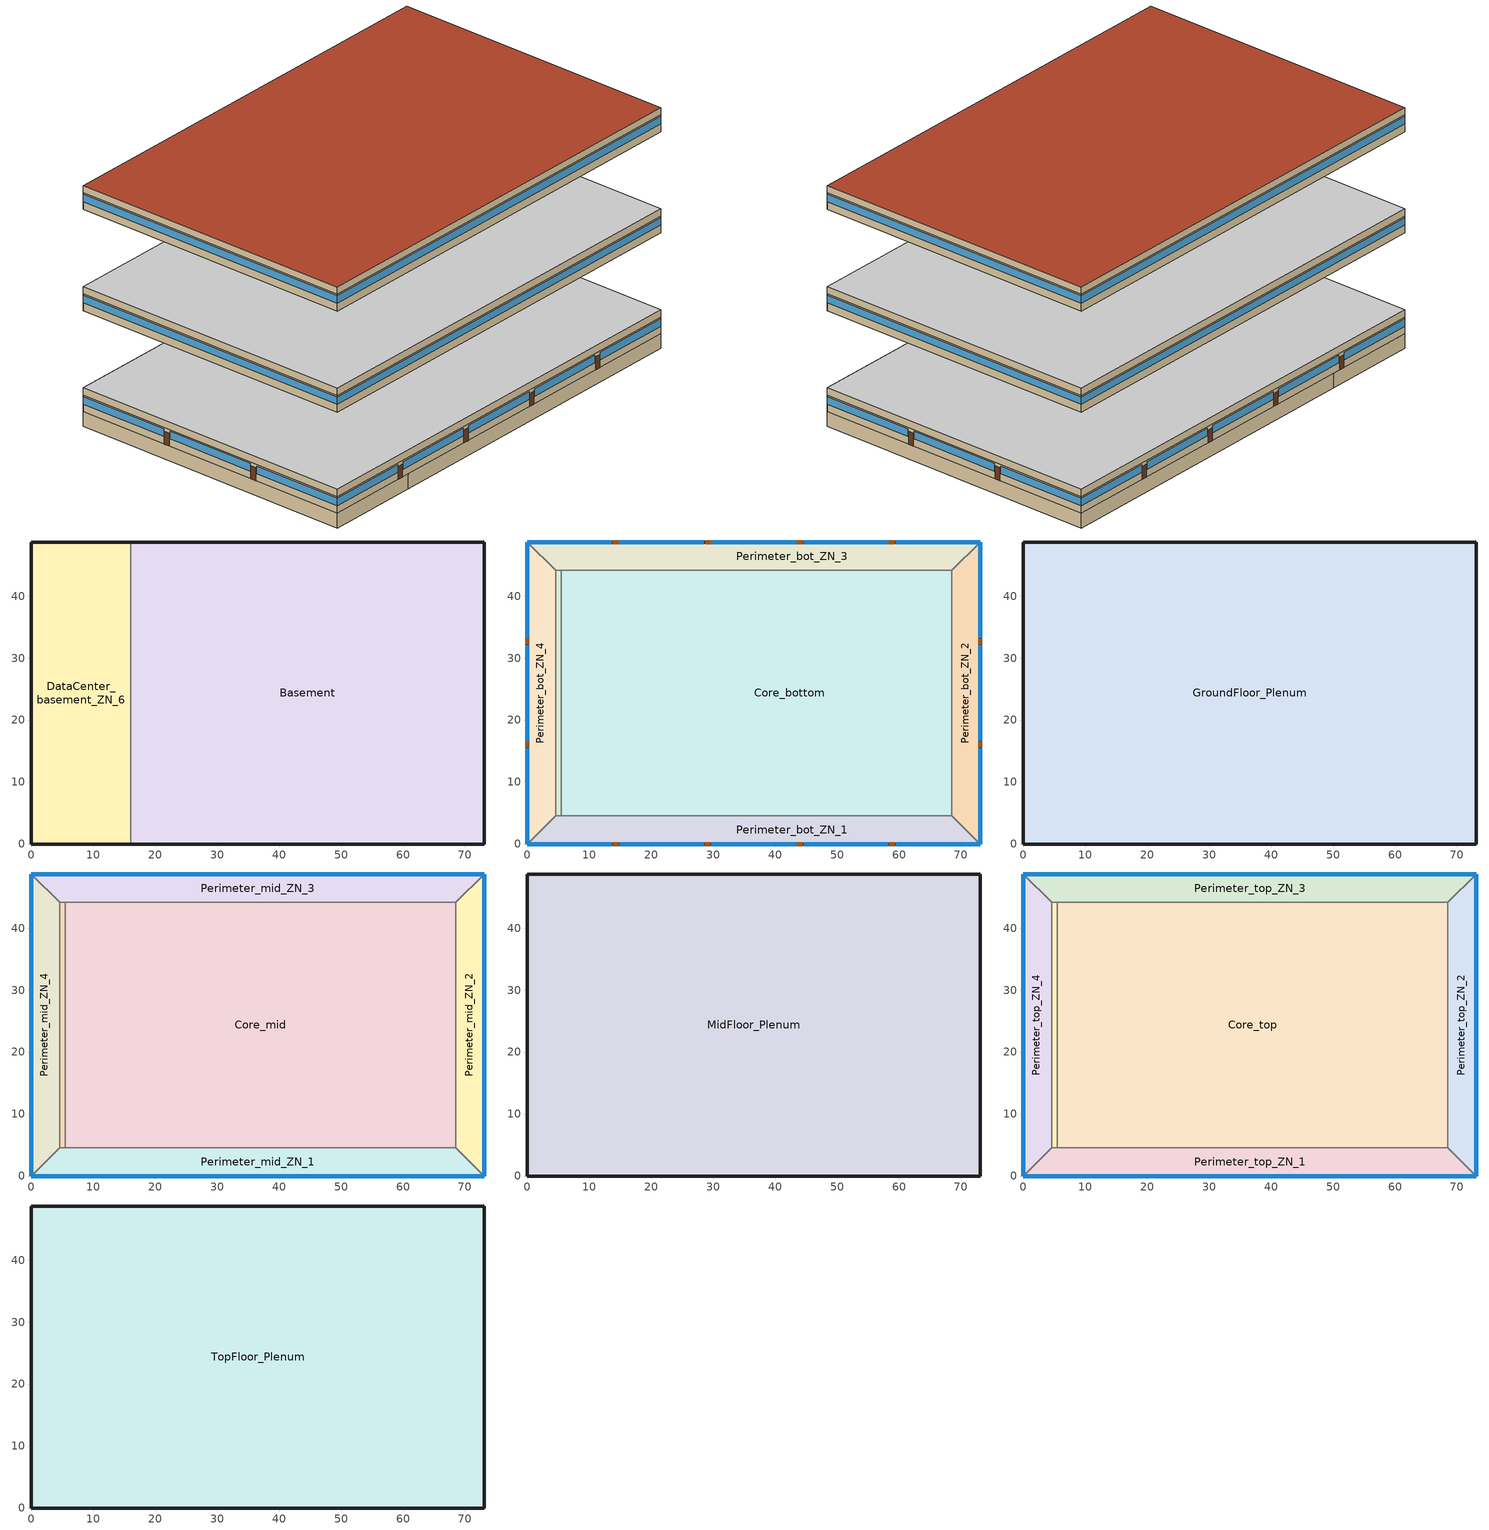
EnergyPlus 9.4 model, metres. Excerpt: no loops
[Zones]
Basement
 floor adiabatic (ext_slab_8in_with_carpet): 73.11,48.74 73.11,0 16.08,0 16.08,48.74 z-2.44
 wall ground (Basement_Wall_East_Cfactor): 73.11,0 73.11,48.74 z-2.44:0
 wall ground (Basement_Wall_South_Cfactor): 16.08,0 73.11,0 z-2.44:0
 wall ground (Basement_Wall_North_Cfactor): 73.11,48.74 16.08,48.74 z-2.44:0
 wall to DataCenter_basement_ZN_6 (int_wall): 16.08,48.74 16.08,0 z-2.44:0
DataCenter_basement_ZN_6
 floor adiabatic (ext_slab_8in_with_carpet): 16.08,48.74 16.08,0 0,0 0,48.74 z-2.44
 wall ground (DataCenter_basement_ZN_6_Wall_North_Cfactor): 16.08,48.74 0,48.74 z-2.44:0
 wall ground (DataCenter_basement_ZN_6_Wall_South_Cfactor): 0,0 16.08,0 z-2.44:0
 wall ground (DataCenter_basement_ZN_6_Wall_West_Cfactor): 0,48.74 0,0 z-2.44:0
Core_bottom
 floor to DataCenter_basement_ZN_6 (int_slab_floor): 16.08,44.16 16.08,4.57 5.49,4.57 5.49,44.16 z0
 floor to Basement (int_slab_floor): 68.53,44.16 68.53,4.57 16.08,4.57 16.08,44.16 z0
 wall to Perimeter_bot_ZN_1 (int_wall): 5.49,4.57 68.53,4.57 z0:2.74
 wall to DataCenter_bot_ZN_6 (int_wall): 5.49,44.16 5.49,4.57 z0:2.74
 wall to Perimeter_bot_ZN_3 (int_wall): 68.53,44.16 5.49,44.16 z0:2.74
 wall to Perimeter_bot_ZN_2 (int_wall): 68.53,4.57 68.53,44.16 z0:2.74
 ceiling to GroundFloor_Plenum (DropCeiling): 5.49,44.16 5.49,4.57 68.53,4.57 68.53,44.16 z2.74
Perimeter_bot_ZN_3
 floor to Basement (int_slab_floor): 73.11,48.74 68.53,44.16 16.08,44.16 16.08,48.74 z0
 floor to DataCenter_basement_ZN_6 (int_slab_floor): 16.08,48.74 16.08,44.16 4.57,44.16 0,48.74 z0
 wall outside (nonres_ext_wall): 73.11,48.74 0,48.74 z0:2.74
 wall to Perimeter_bot_ZN_4 (int_wall): 0,48.74 4.57,44.16 z0:2.74
 wall to Perimeter_bot_ZN_2 (int_wall): 68.53,44.16 73.11,48.74 z0:2.74
 wall to DataCenter_bot_ZN_6 (int_wall): 4.57,44.16 5.49,44.16 z0:2.74
 window (Window_U_0.38_SHGC_0.36): 73.11,48.74 59.46,48.74 / 58.24,48.74 44.6,48.74 / 43.38,48.74 29.73,48.74 / 28.51,48.74 14.86,48.74 / 13.65,48.74 0,48.74 z1.23:2.5
 door (Swinging Door_con): 59.29,48.74 58.38,48.74 / 44.44,48.74 43.52,48.74 / 29.61,48.74 28.7,48.74 / 14.74,48.74 13.82,48.74 z0:2.13
 ceiling to GroundFloor_Plenum (DropCeiling): 0,48.74 4.57,44.16 68.53,44.16 73.11,48.74 z2.74
Perimeter_bot_ZN_2
 floor to Basement (int_slab_floor): 73.11,48.74 73.11,0 68.53,4.57 68.53,44.16 z0
 wall outside (nonres_ext_wall): 73.11,0 73.11,48.74 z0:2.74
 wall to Perimeter_bot_ZN_1 (int_wall): 68.53,4.57 73.11,0 z0:2.74
 window (Window_U_0.38_SHGC_0.36): 73.11,0 73.11,15.43 / 73.11,16.65 73.11,32.09 / 73.11,33.3 73.11,48.74 z1.25:2.5
 door (Swinging Door_con): 73.11,15.6 73.11,16.51 / 73.11,32.21 73.11,33.12 z0:2.13
 ceiling to GroundFloor_Plenum (DropCeiling): 68.53,44.16 68.53,4.57 73.11,0 73.11,48.74 z2.74
Perimeter_bot_ZN_1
 floor to DataCenter_basement_ZN_6 (int_slab_floor): 16.08,4.57 16.08,0 0,0 4.57,4.57 z0
 floor to Basement (int_slab_floor): 68.53,4.57 73.11,0 16.08,0 16.08,4.57 z0
 wall outside (nonres_ext_wall): 0,0 73.11,0 z0:2.74
 wall to DataCenter_bot_ZN_6 (int_wall): 5.49,4.57 4.57,4.57 z0:2.74
 wall to Perimeter_bot_ZN_4 (int_wall): 4.57,4.57 0,0 z0:2.74
 window (Window_U_0.38_SHGC_0.36): 0,0 13.65,0 / 14.87,0 28.51,0 / 29.73,0 43.38,0 / 44.6,0 58.24,0 / 59.46,0 73.11,0 z1.23:2.5
 door (Swinging Door_con): 13.81,0 14.73,0 / 28.64,0 29.56,0 / 43.53,0 44.44,0 / 58.43,0 59.34,0 z0:2.13
 ceiling to GroundFloor_Plenum (DropCeiling): 4.57,4.57 0,0 73.11,0 68.53,4.57 z2.74
Perimeter_bot_ZN_4
 floor to DataCenter_basement_ZN_6 (int_slab_floor): 4.57,44.16 4.57,4.57 0,0 0,48.74 z0
 wall outside (nonres_ext_wall): 0,48.74 0,0 z0:2.74
 wall to DataCenter_bot_ZN_6 (int_wall): 4.57,4.57 4.57,44.16 z0:2.74
 window (Window_U_0.38_SHGC_0.36): 0,48.74 0,33.3 / 0,32.09 0,16.65 / 0,15.43 0,0 z1.25:2.5
 door (Swinging Door_con): 0,33.19 0,32.27 / 0,16.55 0,15.64 z0:2.13
 ceiling to GroundFloor_Plenum (DropCeiling): 0,48.74 0,0 4.57,4.57 4.57,44.16 z2.74
DataCenter_bot_ZN_6
 floor to DataCenter_basement_ZN_6 (int_slab_floor): 5.49,44.16 5.49,4.57 4.57,4.57 4.57,44.16 z0
 ceiling to GroundFloor_Plenum (DropCeiling): 4.57,44.16 4.57,4.57 5.49,4.57 5.49,44.16 z2.74
GroundFloor_Plenum
 wall outside (nonres_ext_wall): 73.11,48.74 0,48.74 0,0 73.11,0 73.11,48.74 z2.74:3.96
 ceiling adiabatic (int_slab_ceiling): 0,48.74 0,0 73.11,0 73.11,48.74 z3.96
Core_mid
 floor adiabatic (int_slab_floor): 68.53,44.16 68.53,4.57 5.49,4.57 5.49,44.16 z16.77
 wall to Perimeter_mid_ZN_1 (int_wall): 5.49,4.57 68.53,4.57 z16.77:19.51
 wall to DataCenter_mid_ZN_6 (int_wall): 5.49,44.16 5.49,4.57 z16.77:19.51
 wall to Perimeter_mid_ZN_3 (int_wall): 68.53,44.16 5.49,44.16 z16.77:19.51
 wall to Perimeter_mid_ZN_2 (int_wall): 68.53,4.57 68.53,44.16 z16.77:19.51
 ceiling to MidFloor_Plenum (DropCeiling): 5.49,44.16 5.49,4.57 68.53,4.57 68.53,44.16 z19.51
Perimeter_mid_ZN_3
 floor adiabatic (int_slab_floor): 73.11,48.74 68.53,44.16 4.57,44.16 0,48.74 z16.77
 wall outside (nonres_ext_wall): 73.11,48.74 0,48.74 z16.77:19.51
 wall to Perimeter_mid_ZN_4 (int_wall): 0,48.74 4.57,44.16 z16.77:19.51
 wall to Perimeter_mid_ZN_2 (int_wall): 68.53,44.16 73.11,48.74 z16.77:19.51
 wall to DataCenter_mid_ZN_6 (int_wall): 4.57,44.16 5.49,44.16 z16.77:19.51
 window (Window_U_0.38_SHGC_0.36): 73.11,48.74 0,48.74 z18.08:19.27
 ceiling to MidFloor_Plenum (DropCeiling): 0,48.74 4.57,44.16 68.53,44.16 73.11,48.74 z19.51
Perimeter_mid_ZN_2
 floor adiabatic (int_slab_floor): 73.11,48.74 73.11,0 68.53,4.57 68.53,44.16 z16.77
 wall outside (nonres_ext_wall): 73.11,0 73.11,48.74 z16.77:19.51
 wall to Perimeter_mid_ZN_1 (int_wall): 68.53,4.57 73.11,0 z16.77:19.51
 window (Window_U_0.38_SHGC_0.36): 73.11,0 73.11,48.74 z18.08:19.27
 ceiling to MidFloor_Plenum (DropCeiling): 68.53,44.16 68.53,4.57 73.11,0 73.11,48.74 z19.51
Perimeter_mid_ZN_1
 floor adiabatic (int_slab_floor): 68.53,4.57 73.11,0 0,0 4.57,4.57 z16.77
 wall outside (nonres_ext_wall): 0,0 73.11,0 z16.77:19.51
 wall to DataCenter_mid_ZN_6 (int_wall): 5.49,4.57 4.57,4.57 z16.77:19.51
 wall to Perimeter_mid_ZN_4 (int_wall): 4.57,4.57 0,0 z16.77:19.51
 window (Window_U_0.38_SHGC_0.36): 0,0 73.11,0 z18.08:19.27
 ceiling to MidFloor_Plenum (DropCeiling): 4.57,4.57 0,0 73.11,0 68.53,4.57 z19.51
Perimeter_mid_ZN_4
 floor adiabatic (int_slab_floor): 4.57,44.16 4.57,4.57 0,0 0,48.74 z16.77
 wall outside (nonres_ext_wall): 0,48.74 0,0 z16.77:19.51
 wall to DataCenter_mid_ZN_6 (int_wall): 4.57,4.57 4.57,44.16 z16.77:19.51
 window (Window_U_0.38_SHGC_0.36): 0,48.74 0,0 z18.08:19.27
 ceiling to MidFloor_Plenum (DropCeiling): 0,48.74 0,0 4.57,4.57 4.57,44.16 z19.51
DataCenter_mid_ZN_6
 floor adiabatic (int_slab_floor): 5.49,44.16 5.49,4.57 4.57,4.57 4.57,44.16 z16.77
 ceiling to MidFloor_Plenum (DropCeiling): 4.57,44.16 4.57,4.57 5.49,4.57 5.49,44.16 z19.51
MidFloor_Plenum
 wall outside (nonres_ext_wall): 73.11,48.74 0,48.74 0,0 73.11,0 73.11,48.74 z19.51:20.73
 ceiling adiabatic (int_slab_ceiling): 0,48.74 0,0 73.11,0 73.11,48.74 z20.73
Core_top
 floor adiabatic (int_slab_floor): 68.53,44.16 68.53,4.57 5.49,4.57 5.49,44.16 z33.54
 wall to Perimeter_bot_ZN_1 (int_wall): 5.49,4.57 68.53,4.57 z33.54:36.28
 wall to Perimeter_top_ZN_4 (int_wall): 5.49,44.16 5.49,4.57 z33.54:36.28
 wall to Perimeter_top_ZN_3 (int_wall): 68.53,44.16 5.49,44.16 z33.54:36.28
 wall to Perimeter_top_ZN_2 (int_wall): 68.53,4.57 68.53,44.16 z33.54:36.28
 ceiling to TopFloor_Plenum (DropCeiling): 5.49,44.16 5.49,4.57 68.53,4.57 68.53,44.16 z36.28
Perimeter_top_ZN_3
 floor adiabatic (int_slab_floor): 73.11,48.74 68.53,44.16 4.57,44.16 0,48.74 z33.54
 wall outside (nonres_ext_wall): 73.11,48.74 0,48.74 z33.54:36.28
 wall to Perimeter_top_ZN_4 (int_wall): 0,48.74 4.57,44.16 z33.54:36.28
 wall to Perimeter_top_ZN_2 (int_wall): 68.53,44.16 73.11,48.74 z33.54:36.28
 wall to DataCenter_top_ZN_6 (int_wall): 4.57,44.16 5.49,44.16 z33.54:36.28
 window (Window_U_0.38_SHGC_0.36): 73.11,48.74 0,48.74 z34.85:36.04
 ceiling to TopFloor_Plenum (DropCeiling): 0,48.74 4.57,44.16 68.53,44.16 73.11,48.74 z36.28
Perimeter_top_ZN_2
 floor adiabatic (int_slab_floor): 73.11,48.74 73.11,0 68.53,4.57 68.53,44.16 z33.54
 wall outside (nonres_ext_wall): 73.11,0 73.11,48.74 z33.54:36.28
 wall to Perimeter_top_ZN_1 (int_wall): 68.53,4.57 73.11,0 z33.54:36.28
 window (Window_U_0.38_SHGC_0.36): 73.11,0 73.11,48.74 z34.85:36.04
 ceiling to TopFloor_Plenum (DropCeiling): 68.53,44.16 68.53,4.57 73.11,0 73.11,48.74 z36.28
Perimeter_top_ZN_1
 floor adiabatic (int_slab_floor): 68.53,4.57 73.11,0 0,0 4.57,4.57 z33.54
 wall outside (nonres_ext_wall): 0,0 73.11,0 z33.54:36.28
 wall to DataCenter_top_ZN_6 (int_wall): 5.49,4.57 4.57,4.57 z33.54:36.28
 wall to Perimeter_top_ZN_4 (int_wall): 4.57,4.57 0,0 z33.54:36.28
 window (Window_U_0.38_SHGC_0.36): 0,0 73.11,0 z34.85:36.04
 ceiling to TopFloor_Plenum (DropCeiling): 4.57,4.57 0,0 73.11,0 68.53,4.57 z36.28
Perimeter_top_ZN_4
 floor adiabatic (int_slab_floor): 4.57,44.16 4.57,4.57 0,0 0,48.74 z33.54
 wall outside (nonres_ext_wall): 0,48.74 0,0 z33.54:36.28
 wall to DataCenter_top_ZN_6 (int_wall): 4.57,4.57 4.57,44.16 z33.54:36.28
 window (Window_U_0.38_SHGC_0.36): 0,48.74 0,0 z34.85:36.04
 ceiling to TopFloor_Plenum (DropCeiling): 0,48.74 0,0 4.57,4.57 4.57,44.16 z36.28
DataCenter_top_ZN_6
 floor adiabatic (int_slab_floor): 5.49,44.16 5.49,4.57 4.57,4.57 4.57,44.16 z33.54
 ceiling to TopFloor_Plenum (DropCeiling): 4.57,44.16 4.57,4.57 5.49,4.57 5.49,44.16 z36.28
TopFloor_Plenum
 wall outside (nonres_ext_wall): 0,0 73.11,0 73.11,48.74 0,48.74 0,0 z36.28:37.5
 roof outside (nonres_roof): 0,48.74 0,0 73.11,0 73.11,48.74 z37.5
[Building]
OfficeLarge: North Axis {deg}=0; Terrain=City; Loads Convergence Tolerance Value {W}=0.04; Temperature Convergence Tolerance Value {deltaC}=0.2; Solar Distribution=FullInteriorAndExterior; Maximum Number of Warmup Days=25; Minimum Number of Warmup Days=6
[Site:Location]
New.York-John.F.Kennedy.Intl.AP_NY_USA WMO=744860: Latitude {deg}=40.66; Longitude {deg}=-73.8; Time Zone {hr}=-5; Elevation {m}=7
[SizingPeriod:DesignDay] Day of Month=21; Dry-Bulb Temperature Range Modifier Type=DefaultMultipliers; Humidity Condition Type=Wetbulb; Barometric Pressure {Pa}=101241; Rain Indicator=No; Snow Indicator=No; Daylight Saving Time Indicator=No
Name | Month | Day Type | Maximum Dry-Bulb Temperature {C} | Daily Dry-Bulb Temperature Range {deltaC} | Wetbulb or DewPoint at Maximum Dry-Bulb {C} | Wind Speed {m/s} | Wind Direction {deg} | Solar Model Indicator | Sky Clearness | ASHRAE Clear Sky Optical Depth for Beam Irradiance (taub) | ASHRAE Clear Sky Optical Depth for Diffuse Irradiance (taud)
New.York-John.F.Kennedy.Intl.AP_NY_USA Ann Htg 99.6% Condns DB | 1 | WinterDesignDay | -10.7 | 0 | -10.7 | 7.5 | 320 | ASHRAEClearSky | 0
New.York-John.F.Kennedy.Intl.AP_NY_USA Ann Clg .4% Condns DB=>MWB | 7 | SummerDesignDay | 32.1 | 7.4 | 23.1 | 5.6 | 230 | ASHRAETau |  | 0.541 | 1.8
[Site:GroundTemperature:FCfactorMethod]
January Ground Temperature {C}=14; February Ground Temperature {C}=7.3; March Ground Temperature {C}=3.3; April Ground Temperature {C}=1.2; May Ground Temperature {C}=-0.2; June Ground Temperature {C}=5.6; July Ground Temperature {C}=10.9; August Ground Temperature {C}=16.1; September Ground Temperature {C}=21.7; October Ground Temperature {C}=25; November Ground Temperature {C}=24.8; December Ground Temperature {C}=19.9
[Site:WaterMainsTemperature]
Calculation Method=Correlation; Annual Average Outdoor Air Temperature {C}=12.4667; Maximum Difference In Monthly Average Outdoor Air Temperatures {deltaC}=25.2
[Material]
Name | Roughness | Thickness {m} | Conductivity {W/m-K} | Density {kg/m3} | Specific Heat {J/kg-K} | Thermal Absorptance | Solar Absorptance | Visible Absorptance
Std Wood 6inch | MediumSmooth | 0.15 | 0.12 | 540 | 1210 | 0.9 | 0.7 | 0.7
AC02 Acoustic Ceiling | MediumSmooth | 0.0127 | 0.057 | 288 | 1339 | 0.9 | 0.7 | 0.2
F08 Metal surface | Smooth | 0.0008 | 45.28 | 7824 | 500
F13 Built-up roofing | Rough | 0.0095 | 0.16 | 1120 | 1460 | 0.9 | 0.7
G01 13mm gypsum board | Smooth | 0.0127 | 0.16 | 800 | 1090 | 0.9 | 0.7 | 0.5
200mm Normalweight concrete wall; 200mm Normalweight concrete floor | MediumRough | 0.2032 | 2.31 | 2322 | 832
100mm Normalweight concrete floor | MediumRough | 0.1016 | 2.31 | 2322 | 832
[Material:NoMass] Thermal Absorptance=0.9; Solar Absorptance=0.7
Name | Roughness | Thermal Resistance {m2-K/W} | Visible Absorptance
Opaque Door panel_con | MediumRough | 0.288705 | 0.7
CP02 CARPET PAD | VeryRough | 0.21648 | 0.8
Nonres_Roof_Insulation | MediumSmooth | 5.30668 | 0.7
Nonres_Exterior_Wall_Insulation | MediumSmooth | 1.37633 | 0.7
[WindowMaterial:SimpleGlazingSystem]
Glazing Layer: U-Factor {W/m2-K}=2.15774; Solar Heat Gain Coefficient=0.36; Visible Transmittance=0.36
[Construction]
Swinging Door_con: Opaque Door panel_con
InteriorFurnishings: Std Wood 6inch
DropCeiling: AC02 Acoustic Ceiling
int_wall: G01 13mm gypsum board, G01 13mm gypsum board
ext_slab_8in_with_carpet: 200mm Normalweight concrete floor, CP02 CARPET PAD
int_slab_floor: 100mm Normalweight concrete floor, CP02 CARPET PAD
int_slab_ceiling: CP02 CARPET PAD, 100mm Normalweight concrete floor
nonres_roof: F13 Built-up roofing, Nonres_Roof_Insulation, F08 Metal surface
nonres_ext_wall: 200mm Normalweight concrete wall, Nonres_Exterior_Wall_Insulation, G01 13mm gypsum board
Window_U_0.38_SHGC_0.36: Glazing Layer
[Construction:CfactorUndergroundWall] C-Factor {W/m2-K}=0.675682; Height {m}=2.439
Basement_Wall_East_Cfactor; Basement_Wall_South_Cfactor; Basement_Wall_North_Cfactor; DataCenter_basement_ZN_6_Wall_North_Cfactor; DataCenter_basement_ZN_6_Wall_South_Cfactor; DataCenter_basement_ZN_6_Wall_West_Cfactor
[Zone]
Name | Type | Multiplier | Ceiling Height {m} | Volume {m3} | Floor Area {m2} | Part of Total Floor Area
Basement; Core_bottom; Core_top; Perimeter_bot_ZN_3; Perimeter_bot_ZN_2; Perimeter_bot_ZN_1; Perimeter_bot_ZN_4; Perimeter_top_ZN_3; Perimeter_top_ZN_2; Perimeter_top_ZN_1; Perimeter_top_ZN_4 | 1 | 1 | autocalculate | autocalculate | autocalculate | YES
Core_mid; Perimeter_mid_ZN_3; Perimeter_mid_ZN_2; Perimeter_mid_ZN_1; Perimeter_mid_ZN_4 | 1 | 10 | autocalculate | autocalculate | autocalculate | YES
GroundFloor_Plenum; TopFloor_Plenum |  | 1 | autocalculate | autocalculate | autocalculate | No
MidFloor_Plenum |  | 10 | autocalculate | autocalculate | autocalculate | No
DataCenter_bot_ZN_6; DataCenter_top_ZN_6; DataCenter_basement_ZN_6 |  | 1
DataCenter_mid_ZN_6 |  | 10
[InternalMass] Construction=InteriorFurnishings
Name | Zone or ZoneList | Surface Area {m2}
Basement_InternalMass_1 | Basement | 7126.21
Core_bottom_InternalMass_1 | Core_bottom | 5064.65
Core_mid_InternalMass_1 | Core_mid | 5064.65
Core_top_InternalMass_1 | Core_top | 5064.65
Perimeter_bot_ZN_3_InternalMass_1 | Perimeter_bot_ZN_3 | 626.8258
Perimeter_bot_ZN_2_InternalMass_1 | Perimeter_bot_ZN_2 | 403.9504
Perimeter_bot_ZN_1_InternalMass_1 | Perimeter_bot_ZN_1 | 626.8354
Perimeter_bot_ZN_4_InternalMass_1 | Perimeter_bot_ZN_4 | 403.9478
Perimeter_mid_ZN_3_InternalMass_1 | Perimeter_mid_ZN_3 | 626.8258
Perimeter_mid_ZN_2_InternalMass_1 | Perimeter_mid_ZN_2 | 403.9504
Perimeter_mid_ZN_1_InternalMass_1 | Perimeter_mid_ZN_1 | 626.8354
Perimeter_mid_ZN_4_InternalMass_1 | Perimeter_mid_ZN_4 | 403.9478
Perimeter_top_ZN_3_InternalMass_1 | Perimeter_top_ZN_3 | 626.8258
Perimeter_top_ZN_2_InternalMass_1 | Perimeter_top_ZN_2 | 403.9504
Perimeter_top_ZN_1_InternalMass_1 | Perimeter_top_ZN_1 | 626.8354
Perimeter_top_ZN_4_InternalMass_1 | Perimeter_top_ZN_4 | 403.9478
[People] Number of People Calculation Method=Area/Person; Zone Floor Area per Person {m2/person}=18.5788; Fraction Radiant=0.3; Sensible Heat Fraction=AUTOCALCULATE; Activity Level Schedule=ACTIVITY_SCH; Enable ASHRAE 55 Comfort Warnings=No; Mean Radiant Temperature Calculation Type=ZoneAveraged; Work Efficiency Schedule=WORK_EFF_SCH; Clothing Insulation Calculation Method=ClothingInsulationSchedule; Clothing Insulation Schedule=CLOTHING_SCH; Air Velocity Schedule=AIR_VELO_SCH; Thermal Comfort Model 1 Type=FANGER
Name | Zone or ZoneList | Number of People Schedule
Basement | Basement | BLDG_OCC_SCH_wo_SB
Core_bottom | Core_bottom | BLDG_OCC_SCH_wo_SB
Core_mid | Core_mid | BLDG_OCC_SCH_wo_SB
Core_top | Core_top | BLDG_OCC_SCH_wo_SB
Perimeter_bot_ZN_3 | Perimeter_bot_ZN_3 | BLDG_OCC_SCH_wo_SB
Perimeter_bot_ZN_2 | Perimeter_bot_ZN_2 | BLDG_OCC_SCH_wo_SB
Perimeter_bot_ZN_1 | Perimeter_bot_ZN_1 | BLDG_OCC_SCH_wo_SB
Perimeter_bot_ZN_4 | Perimeter_bot_ZN_4 | BLDG_OCC_SCH_wo_SB
Perimeter_mid_ZN_3 | Perimeter_mid_ZN_3 | BLDG_OCC_SCH_wo_SB
Perimeter_mid_ZN_2 | Perimeter_mid_ZN_2 | BLDG_OCC_SCH_w_SB
Perimeter_mid_ZN_1 | Perimeter_mid_ZN_1 | BLDG_OCC_SCH_wo_SB
Perimeter_mid_ZN_4 | Perimeter_mid_ZN_4 | BLDG_OCC_SCH_wo_SB
Perimeter_top_ZN_3 | Perimeter_top_ZN_3 | BLDG_OCC_SCH_wo_SB
Perimeter_top_ZN_2 | Perimeter_top_ZN_2 | BLDG_OCC_SCH_wo_SB
Perimeter_top_ZN_1 | Perimeter_top_ZN_1 | BLDG_OCC_SCH_wo_SB
Perimeter_top_ZN_4 | Perimeter_top_ZN_4 | BLDG_OCC_SCH_wo_SB
[Lights] Schedule=BLDG_LIGHT_SCH; Design Level Calculation Method=Watts/Area; Watts per Zone Floor Area {W/m2}=7.65314; Return Air Fraction=0; Fraction Radiant=0.7; Fraction Visible=0.2; Fraction Replaceable=1; Return Air Fraction Calculated from Plenum Temperature=No
Name | Zone or ZoneList
Basement_Lights | Basement
Core_bottom_Lights | Core_bottom
Core_mid_Lights | Core_mid
Core_top_Lights | Core_top
Perimeter_bot_ZN_3_Lights | Perimeter_bot_ZN_3
Perimeter_bot_ZN_2_Lights | Perimeter_bot_ZN_2
Perimeter_bot_ZN_1_Lights | Perimeter_bot_ZN_1
Perimeter_bot_ZN_4_Lights | Perimeter_bot_ZN_4
Perimeter_mid_ZN_3_Lights | Perimeter_mid_ZN_3
Perimeter_mid_ZN_2_Lights | Perimeter_mid_ZN_2
Perimeter_mid_ZN_1_Lights | Perimeter_mid_ZN_1
Perimeter_mid_ZN_4_Lights | Perimeter_mid_ZN_4
Perimeter_top_ZN_3_Lights | Perimeter_top_ZN_3
Perimeter_top_ZN_2_Lights | Perimeter_top_ZN_2
Perimeter_top_ZN_1_Lights | Perimeter_top_ZN_1
Perimeter_top_ZN_4_Lights | Perimeter_top_ZN_4
DataCenter_Basement_Lights | DataCenter_basement_ZN_6
DataCenter_bot_Lights | DataCenter_bot_ZN_6
DataCenter_mid_Lights | DataCenter_mid_ZN_6
DataCenter_top_Lights | DataCenter_top_ZN_6
[ElectricEquipment] Fraction Latent=0; Fraction Lost=0
Name | Zone or ZoneList | Schedule | Design Level Calculation Method | Design Level {W} | Fraction Radiant | Watts per Zone Floor Area {W/m2}
Basement_MiscPlug_Equip | Basement | Always_on | EquipmentLevel | 13457.5 | 0.5
Core_bottom_MiscPlug_Equip | Core_bottom | BLDG_EQUIP_SCH | EquipmentLevel | 20142.9 | 0.5
Core_mid_MiscPlug_Equip | Core_mid | BLDG_EQUIP_SCH | EquipmentLevel | 20142.8 | 0.5
Core_top_MiscPlug_Equip | Core_top | BLDG_EQUIP_SCH | EquipmentLevel | 20142.8 | 0.5
Perimeter_bot_ZN_3_MiscPlug_Equip | Perimeter_bot_ZN_3 | BLDG_EQUIP_SCH | EquipmentLevel | 2529.24 | 0.5
Perimeter_bot_ZN_2_MiscPlug_Equip | Perimeter_bot_ZN_2 | BLDG_EQUIP_SCH | EquipmentLevel | 1629.94 | 0.5
Perimeter_bot_ZN_1_MiscPlug_Equip | Perimeter_bot_ZN_1 | BLDG_EQUIP_SCH | EquipmentLevel | 2529.28 | 0.5
Perimeter_bot_ZN_4_MiscPlug_Equip | Perimeter_bot_ZN_4 | BLDG_EQUIP_SCH | EquipmentLevel | 1629.93 | 0.5
Perimeter_mid_ZN_3_MiscPlug_Equip | Perimeter_mid_ZN_3 | BLDG_EQUIP_SCH | EquipmentLevel | 2529.24 | 0.5
Perimeter_mid_ZN_2_MiscPlug_Equip | Perimeter_mid_ZN_2 | BLDG_EQUIP_SCH | EquipmentLevel | 1629.94 | 0.5
Perimeter_mid_ZN_1_MiscPlug_Equip | Perimeter_mid_ZN_1 | BLDG_EQUIP_SCH | EquipmentLevel | 2529.28 | 0.5
Perimeter_mid_ZN_4_MiscPlug_Equip | Perimeter_mid_ZN_4 | BLDG_EQUIP_SCH | EquipmentLevel | 1629.93 | 0.5
Perimeter_top_ZN_3_MiscPlug_Equip | Perimeter_top_ZN_3 | BLDG_EQUIP_SCH | EquipmentLevel | 2529.24 | 0.5
Perimeter_top_ZN_2_MiscPlug_Equip | Perimeter_top_ZN_2 | BLDG_EQUIP_SCH | EquipmentLevel | 1629.94 | 0.5
Perimeter_top_ZN_1_MiscPlug_Equip | Perimeter_top_ZN_1 | BLDG_EQUIP_SCH | EquipmentLevel | 2529.28 | 0.5
Perimeter_top_ZN_4_MiscPlug_Equip | Perimeter_top_ZN_4 | BLDG_EQUIP_SCH | EquipmentLevel | 1629.93 | 0.5
DataCenter_Basement_MiscPlug_Equip | DataCenter_basement_ZN_6 | DataCenter_EQUIP_SCH | Watts/Area | 0 | 0.1 | 484.423
DataCenter_bot_MiscPlug_Equip | DataCenter_bot_ZN_6 | DataCenter_EQUIP_SCH | Watts/Area | 0 | 0.1 | 215.299
DataCenter_mid_MiscPlug_Equip | DataCenter_mid_ZN_6 | DataCenter_EQUIP_SCH | Watts/Area | 0 | 0.1 | 215.299
DataCenter_top_MiscPlug_Equip | DataCenter_top_ZN_6 | DataCenter_EQUIP_SCH | Watts/Area | 0 | 0.1 | 215.299
[Daylighting:Controls] Daylighting Method=SplitFlux; Lighting Control Type=Continuous; Minimum Input Power Fraction for Continuous or ContinuousOff Dimming Control=0.3; Minimum Light Output Fraction for Continuous or ContinuousOff Dimming Control=0.15; Number of Stepped Control Steps=3; Probability Lighting will be Reset When Needed in Manual Stepped Control=1; Glare Calculation Azimuth Angle of View Direction Clockwise from Zone y-Axis {deg}=180; Maximum Allowable Discomfort Glare Index=22; Fraction of Zone Controlled by Reference Point 1=0.3857; Illuminance Setpoint at Reference Point 1 {lux}=377; Fraction of Zone Controlled by Reference Point 2=0; Illuminance Setpoint at Reference Point 2 {lux}=377
Name | Zone | Glare Calculation Daylighting Reference Point | Daylighting Reference Point 1 | Daylighting Reference Point 2
Perimeter_bot_ZN_1_DaylCtrl | Perimeter_bot_ZN_1 | Perimeter_bot_ZN_1_DaylRefPt1 | Perimeter_bot_ZN_1_DaylRefPt1 | Perimeter_bot_ZN_1_DaylRefPt2
Perimeter_bot_ZN_2_DaylCtrl | Perimeter_bot_ZN_2 | Perimeter_bot_ZN_2_DaylRefPt1 | Perimeter_bot_ZN_2_DaylRefPt1 | Perimeter_bot_ZN_2_DaylRefPt2
Perimeter_bot_ZN_3_DaylCtrl | Perimeter_bot_ZN_3 | Perimeter_bot_ZN_3_DaylRefPt1 | Perimeter_bot_ZN_3_DaylRefPt1 | Perimeter_bot_ZN_3_DaylRefPt2
Perimeter_bot_ZN_4_DaylCtrl | Perimeter_bot_ZN_4 | Perimeter_bot_ZN_4_DaylRefPt1 | Perimeter_bot_ZN_4_DaylRefPt1 | Perimeter_bot_ZN_4_DaylRefPt2
Perimeter_mid_ZN_1_DaylCtrl | Perimeter_mid_ZN_1 | Perimeter_mid_ZN_1_DaylRefPt1 | Perimeter_mid_ZN_1_DaylRefPt1 | Perimeter_mid_ZN_1_DaylRefPt2
Perimeter_mid_ZN_2_DaylCtrl | Perimeter_mid_ZN_2 | Perimeter_mid_ZN_2_DaylRefPt1 | Perimeter_mid_ZN_2_DaylRefPt1 | Perimeter_mid_ZN_2_DaylRefPt2
Perimeter_mid_ZN_3_DaylCtrl | Perimeter_mid_ZN_3 | Perimeter_mid_ZN_3_DaylRefPt1 | Perimeter_mid_ZN_3_DaylRefPt1 | Perimeter_mid_ZN_3_DaylRefPt2
Perimeter_mid_ZN_4_DaylCtrl | Perimeter_mid_ZN_4 | Perimeter_mid_ZN_4_DaylRefPt1 | Perimeter_mid_ZN_4_DaylRefPt1 | Perimeter_mid_ZN_4_DaylRefPt2
Perimeter_top_ZN_1_DaylCtrl | Perimeter_top_ZN_1 | Perimeter_top_ZN_1_DaylRefPt1 | Perimeter_top_ZN_1_DaylRefPt1 | Perimeter_top_ZN_1_DaylRefPt2
Perimeter_top_ZN_2_DaylCtrl | Perimeter_top_ZN_2 | Perimeter_top_ZN_2_DaylRefPt1 | Perimeter_top_ZN_2_DaylRefPt1 | Perimeter_top_ZN_2_DaylRefPt2
Perimeter_top_ZN_3_DaylCtrl | Perimeter_top_ZN_3 | Perimeter_top_ZN_3_DaylRefPt1 | Perimeter_top_ZN_3_DaylRefPt1 | Perimeter_top_ZN_3_DaylRefPt2
Perimeter_top_ZN_4_DaylCtrl | Perimeter_top_ZN_4 | Perimeter_top_ZN_4_DaylRefPt1 | Perimeter_top_ZN_4_DaylRefPt1 | Perimeter_top_ZN_4_DaylRefPt2
[ZoneInfiltration:DesignFlowRate] Schedule=INFIL_SCH_PNNL; Design Flow Rate Calculation Method=Flow/ExteriorArea; Constant Term Coefficient=0; Temperature Term Coefficient=0; Velocity Term Coefficient=0.224; Velocity Squared Term Coefficient=0
Name | Zone or ZoneList | Flow per Exterior Surface Area {m3/s-m2}
Perimeter_bot_ZN_3_Infiltration | Perimeter_bot_ZN_3 | 0.00056896
Perimeter_bot_ZN_2_Infiltration | Perimeter_bot_ZN_2 | 0.00056896
Perimeter_bot_ZN_1_Infiltration | Perimeter_bot_ZN_1 | 0.00056896
Perimeter_bot_ZN_4_Infiltration | Perimeter_bot_ZN_4 | 0.00056896
Perimeter_mid_ZN_3_Infiltration | Perimeter_mid_ZN_3 | 0.00056896
Perimeter_mid_ZN_2_Infiltration | Perimeter_mid_ZN_2 | 0.00056896
Perimeter_mid_ZN_1_Infiltration | Perimeter_mid_ZN_1 | 0.00056896
Perimeter_mid_ZN_4_Infiltration | Perimeter_mid_ZN_4 | 0.00056896
Perimeter_top_ZN_3_Infiltration | Perimeter_top_ZN_3 | 0.00056896
Perimeter_top_ZN_2_Infiltration | Perimeter_top_ZN_2 | 0.00056896
Perimeter_top_ZN_1_Infiltration | Perimeter_top_ZN_1 | 0.00056896
Perimeter_top_ZN_4_Infiltration | Perimeter_top_ZN_4 | 0.00056896
GroundFloor_Plenum_Infiltration | GroundFloor_Plenum | 0.00056896
MidFloor_Plenum_Infiltration | MidFloor_Plenum | 0.00056896
TopFloor_Plenum_Infiltration | TopFloor_Plenum | 4.37644e-05
[Exterior:Lights] Control Option=AstronomicalClock
Name | Schedule | Design Level {W}
Exterior_Lights_a | Exterior_lighting_schedule_a | 9734.4
Exterior_Lights_b | Exterior_lighting_schedule_b | 26995
[Exterior:FuelEquipment] Fuel Use Type=Electricity
Name | Schedule | Design Level {W}
Elevators | BLDG_ELEVATORS | 244444
Elevators_Lights_Fan | ELEV_LIGHT_FAN_SCH_ADD_DF | 752
[AirLoopHVAC:ReturnPlenum]
Name | Zone
GroundFloor_Return_Plenum | GroundFloor_Plenum
MidFloor_Return_Plenum | MidFloor_Plenum
TopFloor_Return_Plenum | TopFloor_Plenum
[EnergyManagementSystem:Sensor]
Name | Output:Variable or Output:Meter | Output:Variable or Output:Meter Index Key
T_OA | Site Outdoor Air Drybulb Temperature
Facility_Int_LTG | InteriorLights:Electricity
SensedCurveInput | Performance Curve Input Variable 1 Value | Tower_Fan_Curve
SensedCurveValue | Performance Curve Output Value | Tower_Fan_Curve
[EnergyManagementSystem:Actuator]
Name | Actuated Component Unique | Actuated Component Type | Actuated Component Control Type
DataCenter_ExtraElecHeatC_Status | DataCenter_ExtraElecHeatC_Sch | Schedule:Compact | Schedule Value
DataCenter_ExtraWaterHeatC_Status | DataCenter_ExtraWaterHeatC_Sch | Schedule:Compact | Schedule Value
TowerCurveOutput | Tower_Fan_Curve | Curve | Curve Result
BoilerCurve | HEATSYS1 BOILER EFFICIENCY CURVE | Curve | Curve Result
[EnergyManagementSystem:ProgramCallingManager]
DataCenter_Main_Manager: InsideHVACSystemIterationLoop; DataCenter_Main
Transformer_Load_Prog_Manager: AfterPredictorAfterHVACManagers; Transformer_Load_Prog
ChangeTowerFlow_Manager: InsideHVACSystemIterationLoop; ChangTowerFlow
BoilerParManager: BeginNewEnvironment; SetBoilerPar
BoilerCurveManager: InsideHVACSystemIterationLoop; SetBoilerCurve
[EnergyManagementSystem:Program]
DataCenter_Main: IF DataCenter_Humidifier_Status > 0; SET DataCenter_ExtraElecHeatC_Status = 0; SET DataCenter_ExtraElecHeatC_SP = DataCenter_AfterHumidifier_Temp + 1.4; SET DataCenter_ExtraWaterHeatC_SP = DataCenter_CLG_SP; ELSE; SET DataCenter_ExtraElecHeatC_Status = 0; SET DataCenter_ExtraElecHeatC_SP = NULL; ENDIF; IF T_OA < 10 && DataCenter_FanMassFlow >0; SET HeatGain = 0 * (DataCenter_FanDesignMass/1.2) *2118; SET FlowRate = (DataCenter_FanMassFlow/1.2)*2118; SET DataCenter_PreheatDeltaT = HeatGain/(1.08*FlowRate); SET DataCenter_ExtraWaterHeatC_Status = 1; SET DataCenter_ExtraWaterHeatC_SP = DataCenter_AfterElecHeatC_Temp + DataCenter_PreheatDeltaT; ELSE; SET DataCenter_ExtraWaterHeatC_Status = 0; ENDIF
Transformer_Load_Prog: SET Wired_LTG = Facility_Int_LTG*0.0281
ChangTowerFlow: IF Chiller1_Status > 0 && Chiller2_Status == 0 && SensedCurveInput > 0.2; IF (0.5 * SensedCurveInput) > 0.2; SET AirInput = 0.5 * SensedCurveInput; ELSE; SET AirInput = 0.2; ENDIF; SET TowerCurveOutput =  2* (AirInput^3); ELSE; SET TowerCurveOutput = SensedCurveValue; ENDIF
SetBoilerPar: SET CapRated =  1706659.43; SET EtRated =  0.8125; SET CapRated = (CapRated *3.412)/1000; SET SkinLossRate = 0.02; SET BoilerType = 1; IF BoilerType  == 1; IF CapRated >10000; SET PLRx = 0.2; ELSEIF CapRated >5000; SET PLRx = 0.25; ELSEIF CapRated >1000; SET PLRx = 0.33; ELSE; SET BoilerType = 2; SET PLRx = 0.2; ENDIF; ELSE; SET PLRx = 0.2; ENDIF; IF BoilerType == 1; SET CurveX = 0.975 + 0.305 * PLRx - 0.527 * (PLRx^2) + 0.249 * (PLRx^3); ELSE; SET CurveX = 0.907 + 0.320 * PLRx - 0.420 * (PLRx^2) + 0.193 * (PLRx^3); ENDIF; SET LoadX = CapRated * PLRx; SET Etx = CurveX * EtRated; SET InputEx = LoadX/Etx; SET SkinEx = CapRated * SkinLossRate; SET Ecx = (LoadX + SkinEx)/InputEx
SetBoilerCurve: IF BoilerPLR >= PLRx; IF BoilerType == 1; SET BoilerCurve = 0.975 + 0.305*BoilerPLR - 0.527*(BoilerPLR^2) + 0.249*(BoilerPLR^3); ELSE; SET BoilerCurve = 0.907 + 0.320*BoilerPLR - 0.420*(BoilerPLR^2) + 0.193*(BoilerPLR^3); ENDIF; ELSE; IF BoilerPLR == 0; SET BoilerCurve = NULL; ELSE; IF BoilerPLR <0.05; SET BoilerCurve = (0.05/(0.05 + SkinLossRate)) * (Ecx/EtRated); ELSE; SET BoilerCurve = (BoilerPLR/(BoilerPLR + SkinLossRate)) * (Ecx/EtRated); ENDIF; ENDIF; ENDIF
[EnergyManagementSystem:GlobalVariable]
DataCenter_PreheatDeltaT
Wired_LTG
BoilerType; CapRated; EtRated; PLRx; Ecx; SkinLossRate
[EnergyManagementSystem:OutputVariable]
Name | EMS Variable | Type of Data in Variable | Update Frequency | Units
DataCenter_ExtraElecHeatC_Status | DataCenter_ExtraElecHeatC_Status | Averaged | SystemTimeStep
DataCenter_ExtraWaterHeatC_Status | DataCenter_ExtraWaterHeatC_Status | Averaged | SystemTimeStep
DataCenter_PreheatDeltaT | DataCenter_PreheatDeltaT | Averaged | SystemTimeStep
Wired_LTG | Wired_LTG | Summed | ZoneTimeStep | J
[ExternalInterface:FunctionalMockupUnitExport:From:Variable]
Output:Variable Index Key=Whole Building; Output:Variable=Facility Total HVAC Electricity Demand Rate; FMU Variable=HVACDemand
[ExternalInterface:FunctionalMockupUnitExport:To:Schedule]
Name | Schedule | FMU Variable | Initial Value
 | heating1 | Heatsetpoint | 16
 | cooling1 | Coolsetpoint | 28
[AvailabilityManager:Scheduled] Schedule=Always_On
AirLoop DataCenter Basement Availability; AirLoop DataCenter bot Availability; AirLoop DataCenter mid Availability; AirLoop DataCenter top Availability
[AvailabilityManager:NightCycle] Applicability Schedule=Always_On; Fan Schedule=HVACOperationSchd; Control Type=CycleOnAny; Thermostat Tolerance {deltaC}=1; Cycling Run Time Control Type=FixedRunTime; Cycling Run Time {s}=1800
CAV_bas Availability Manager; VAV_bot WITH REHEAT Availability Manager; VAV_mid WITH REHEAT Availability Manager; VAV_top WITH REHEAT Availability Manager
[ElectricLoadCenter:Transformer]
Transformer 1: Availability Schedule=Always_On; Transformer Usage=PowerInFromGrid; Rated Capacity {VA}=500000; Phase=3; Conductor Material=Aluminum; Full Load Temperature Rise {C}=150; Fraction of Eddy Current Losses=0.1; Performance Input Method=NominalEfficiency; Nameplate Efficiency=0.991; Per Unit Load for Nameplate Efficiency=0.35; Reference Temperature for Nameplate Efficiency {C}=75; Consider Transformer Loss for Utility Cost=Yes; Meter 1=Wired_LTG_Electricity; Meter 2=Wired_Int_EQUIP
[Schedule:Compact]
DataCenter_ExtraElecHeatC_Sch; WORK_EFF_SCH: Through: 12/31, For: AllDays, Until: 24:00, 0
DataCenter_ExtraWaterHeatC_Sch; ALWAYS_ON: Through: 12/31, For: AllDays, Until: 24:00, 1
Exterior_lighting_schedule_a: Through:12/31, For:AllDays, Until: 06:00, 0, Until: 24:00, 1
Exterior_lighting_schedule_b: Through:12/31, For:AllDays, Until: 06:00, 0.7, Until: 24:00, 1
HVACOperationSchd: Through: 12/31, For: Weekdays SummerDesignDay, Until: 06:00, 0, Until: 22:00, 1, Until: 24:00, 0, For: Saturday WinterDesignDay, Until: 06:00, 0, Until: 18:00, 1, Until: 24:00, 0, For: Sunday Holidays AllOtherDays, Until: 24:00, 0
BLDG_LIGHT_SCH: Through: 12/31, For: Weekdays, Until: 5:00, 0.05, Until: 6:00, 0.1, Until: 7:00, 0.087715, Until: 8:00, 0.263145, Until: 17:00, 0.789435, Until: 18:00, 0.438575, Until: 20:00, 0.263145, Until: 22:00, 0.17543, Until: 23:00, 0.087715, Until: 24:00, 0.0438575, For: SummerDesignDay, Until: 24:00, 1, For: Saturday, Until: 6:00, 0.05, Until: 8:00, 0.087715, Until: 12:00, 0.263145, Until: 17:00, 0.131573, Until: 19:00, 0.0438575, Until: 24:00, 0.05, For: WinterDesignDay, Until: 24:00, 0, For: Sunday Holidays AllOtherDays, Until: 6:00, 0.05, Until: 18:00, 0.0438575, Until: 24:00, 0.05
BLDG_EQUIP_SCH: Through: 12/31, For: Weekdays, Until: 06:00, 0.4, Until: 08:00, 0.4, Until: 12:00, 0.9, Until: 13:00, 0.8, Until: 17:00, 0.9, Until: 18:00, 0.5, Until: 24:00, 0.4, For: SummerDesignDay, Until: 24:00, 1, For: Saturday, Until: 06:00, 0.3, Until: 08:00, 0.4, Until: 12:00, 0.5, Until: 17:00, 0.35, Until: 19:00, 0.3, Until: 24:00, 0.3, For: WinterDesignDay, Until: 24:00, 0, For: Sunday Holidays AllOtherDays, Until: 06:00, 0.3, Until: 18:00, 0.3, Until: 24:00, 0.3
DataCenter_EQUIP_SCH: Through: 1/31, For: SummerDesignDay, Until: 24:00, 1, For: WinterDesignDay, Until: 24:00, 0.25, For: AllOtherDays, Until: 24:00, 0.25, Through: 2/28, For: SummerDesignDay, Until: 24:00, 1, For: WinterDesignDay, Until: 24:00, 0.25, For: AllOtherDays, Until: 24:00, 0.5, Through: 3/31, For: SummerDesignDay, Until: 24:00, 1, For: WinterDesignDay, Until: 24:00, 0.25, For: AllOtherDays, Until: 24:00, 0.75, Through: 4/30, For: SummerDesignDay, Until: 24:00, 1, For: WinterDesignDay, Until: 24:00, 0.25, For: AllOtherDays, Until: 24:00, 1, Through: 5/31, For: SummerDesignDay, Until: 24:00, 1, For: WinterDesignDay, Until: 24:00, 0.25, For: AllOtherDays, Until: 24:00, 0.25, Through: 6/30, For: SummerDesignDay, Until: 24:00, 1, For: WinterDesignDay, Until: 24:00, 0.25, For: AllOtherDays, Until: 24:00, 0.5, Through: 7/31, For: SummerDesignDay, Until: 24:00, 1, For: WinterDesignDay, Until: 24:00, 0.25, For: AllOtherDays, Until: 24:00, 0.75, Through: 8/31, For: SummerDesignDay, Until: 24:00, 1, For: WinterDesignDay, Until: 24:00, 0.25, For: AllOtherDays, Until: 24:00, 1, Through: 9/30, For: SummerDesignDay, Until: 24:00, 1, For: WinterDesignDay, Until: 24:00, 0.25, For: AllOtherDays, Until: 24:00, 0.25, Through: 10/31, For: SummerDesignDay, Until: 24:00, 1, For: WinterDesignDay, Until: 24:00, 0.25, For: AllOtherDays, Until: 24:00, 0.5, Through: 11/30, For: SummerDesignDay, Until: 24:00, 1, For: WinterDesignDay, Until: 24:00, 0.25, For: AllOtherDays, Until: 24:00, 0.75, Through: 12/31, For: SummerDesignDay, Until: 24:00, 1, For: WinterDesignDay, Until: 24:00, 0.25, For: AllOtherDays, Until: 24:00, 1
BLDG_OCC_SCH_w_SB: Through: 12/31, For: Weekdays, Until: 01:00, 0, Until: 02:00, 0, Until: 03:00, 0, Until: 04:00, 0, Until: 05:00, 0, Until: 06:00, 0, Until: 07:00, 0.1, Until: 08:00, 0.2, Until: 09:00, 0.95, Until: 10:00, 0.95, Until: 11:00, 0, Until: 12:00, 0.95, Until: 13:00, 0, Until: 14:00, 0.95, Until: 15:00, 0, Until: 16:00, 0.95, Until: 17:00, 0.95, Until: 18:00, 0.3, Until: 19:00, 0.1, Until: 20:00, 0.1, Until: 21:00, 0.1, Until: 22:00, 0.1, Until: 23:00, 0.05, Until: 24:00, 0.05, For: Saturday, Until: 01:00, 0, Until: 02:00, 0, Until: 03:00, 0, Until: 04:00, 0, Until: 05:00, 0, Until: 06:00, 0, Until: 07:00, 0.1, Until: 08:00, 0.1, Until: 09:00, 0.3, Until: 10:00, 0.3, Until: 11:00, 0, Until: 12:00, 0.3, Until: 13:00, 0, Until: 14:00, 0.1, Until: 15:00, 0, Until: 16:00, 0.1, Until: 17:00, 0.1, Until: 18:00, 0.05, Until: 19:00, 0.05, Until: 20:00, 0, Until: 21:00, 0, Until: 22:00, 0, Until: 23:00, 0, Until: 24:00, 0, For: SummerDesignDay, Until: 06:00, 1e-09, Until: 22:00, 1, Until: 24:00, 0.05, For: WinterDesignDay, Until: 24:00, 0, For:Sunday Holidays AllOtherDays, Until: 06:00, 0, Until: 18:00, 0.05, Until: 24:00, 0
BLDG_OCC_SCH_wo_SB: Through: 12/31, For: Weekdays, Until: 01:00, 0, Until: 02:00, 0, Until: 03:00, 0, Until: 04:00, 0, Until: 05:00, 0, Until: 06:00, 0, Until: 07:00, 0.1, Until: 08:00, 0.2, Until: 09:00, 0.95, Until: 10:00, 0.95, Until: 11:00, 0.993313, Until: 12:00, 0.95, Until: 13:00, 0.522797, Until: 14:00, 0.95, Until: 15:00, 0.993313, Until: 16:00, 0.95, Until: 17:00, 0.95, Until: 18:00, 0.3, Until: 19:00, 0.1, Until: 20:00, 0.1, Until: 21:00, 0.1, Until: 22:00, 0.1, Until: 23:00, 0.05, Until: 24:00, 0.05, For: Saturday, Until: 01:00, 0, Until: 02:00, 0, Until: 03:00, 0, Until: 04:00, 0, Until: 05:00, 0, Until: 06:00, 0, Until: 07:00, 0.1, Until: 08:00, 0.1, Until: 09:00, 0.3, Until: 10:00, 0.3, Until: 11:00, 0.313678, Until: 12:00, 0.3, Until: 13:00, 0.104559, Until: 14:00, 0.1, Until: 15:00, 0.104559, Until: 16:00, 0.1, Until: 17:00, 0.1, Until: 18:00, 0.05, Until: 19:00, 0.05, Until: 20:00, 0, Until: 21:00, 0, Until: 22:00, 0, Until: 23:00, 0, Until: 24:00, 0, For: SummerDesignDay, Until: 06:00, 1e-09, Until: 22:00, 1, Until: 24:00, 0.05, For: WinterDesignDay, Until: 24:00, 0, For:Sunday Holidays AllOtherDays, Until: 06:00, 0, Until: 18:00, 0.05, Until: 24:00, 0
BLDG_ELEVATORS; ELEV_LIGHT_FAN_SCH_ADD_DF: Through: 12/31, For: SummerDesignDay, Until: 24:00, 0.5, For: WinterDesignDay, Until: 24:00, 0.05, For: AllOtherDays, Until: 04:00, 0.05, Until: 05:00, 0.1, Until: 06:00, 0.2, Until: 07:00, 0.4, Until: 09:00, 0.5, Until: 10:00, 0.35, Until: 16:00, 0.15, Until: 17:00, 0.35, Until: 19:00, 0.5, Until: 21:00, 0.4, Until: 22:00, 0.3, Until: 23:00, 0.2, Until: 24:00, 0.1
ACTIVITY_SCH: Through: 12/31, For: AllDays, Until: 24:00, 120
AIR_VELO_SCH: Through: 12/31, For: AllDays, Until: 24:00, 0.2
CLOTHING_SCH: Through: 04/30, For: AllDays, Until: 24:00, 1, Through: 09/30, For: AllDays, Until: 24:00, 0.5, Through: 12/31, For: AllDays, Until: 24:00, 1
INFIL_SCH_PNNL: Through: 12/31, For: Weekdays SummerDesignDay, Until: 06:00, 1, Until: 22:00, 0.25, Until: 24:00, 1, For: Saturday WinterDesignDay, Until: 06:00, 1, Until: 18:00, 0.25, Until: 24:00, 1, For: Sunday Holidays AllOtherDays, Until: 24:00, 1
[Curve:Quadratic]
HeatSys1 Boiler Efficiency Curve: Coefficient1 Constant=1; Coefficient2 x=0; Coefficient3 x**2=0; Minimum Value of x=0; Maximum Value of x=1
[Curve:Cubic]
Tower_Fan_Curve: Coefficient1 Constant=0; Coefficient2 x=0; Coefficient3 x**2=0; Coefficient4 x**3=1; Minimum Value of x=0; Maximum Value of x=1
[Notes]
The DOE Prototype Building Models were developed by Pacific Northwest National Laboratory (PNNL), under contract with the U.S.
Department of Energy (DOE).  These building models were derived from DOE's Commercial Reference Building Models with modifications
based on input from the ASHRAE Standard 90.1 committee, the Advanced Energy Design Guide series, and building industry experts. The
prototypes models were developed to quantify energy saving impacts from newly published editions of ASHRAE Standard 90.1, 189.1, IECC,
and other energy codes and standards.  The basic building descriptions can be found in the Scorecards posted at www.energycodes.gov
website. The recommended citation of the prototype models is
DOE and PNNL. 2020. Commercial Prototype Building Models, Richland, WA, Pacific Northwest National Laboratory. Available at https://www.energycodes.gov/development/commercial/prototype_models.
Detailed descriptions of the prototype model development and addenda modeling strategies can be found in the following  reports:
DOE, 2020. Preliminary Energy Savings Analysis: ANSI/ASHRAE/IES Standard 90.1-2019. Report prepared by Zhang, J., M. Rosenberg, J.
Lerond, Y. Xie, Nambia, C., Y. Chen, R. Hart, M. Halverson, D. Maddox, and S. Goel, Richland, WA, Pacific Northwest National Laboratory.
Zhang, J., Y. Chen, Y. Xie, M. Rosenberg, R. Hart. Energy and Energy Cost Savings Analysis of the 2018 IECC for Commercial Buildings.
2018. PNNL-28125. Richland, WA: Pacific Northwest National Laboratory.
DOE. 2017. Energy Savings Analysis: ANSI/ASHRAE/IES Standard 90.1-2016. Prepared by Athalye, R.A, M.A. Halverson, M.I. Rosenberg, B. Liu,
J. Zhang, R. Hart, V.V. Mendon, S. Goel, Y. Chen, Y. Xie, and M. Zhao, Richland, WA, Pacific Northwest National Laboratory. https://www.energycodes.gov/sites/default/files/documents/02202018_Standard_90.1-2016_Determination_TSD.pdf.
Zhang, J., Y. Xie, R.A. Athalye, J. Zhuge, M. Rosenberg, R. Hart, and B. Liu. Energy and Energy Cost Savings Analysis of the 2015 IECC
for Commercial Buildings. 2015. PNNL-24269 Rev. 1. Richland, WA: Pacific Northwest National
Laboratory. https://www.energycodes.gov/sites/default/files/documents/2015_IECC_Commercial_Analysis.pdf.
Halverson M.A., M.I. Rosenberg, W. Wang, J. Zhang, V.V. Mendon, R.A. Athalye, Y. Xie, R. Hart, S. Goel, 2014. ANSI/ASHRAE/IES Standard
90.1-2013 Determination of Energy Savings: Quantitative Analysis, PNNL-23479. Richland, WA: Pacific Northwest National Laboratory. https://www.energycodes.gov/sites/default/files/documents/901-2013_finalCommercialDeterminationQuantitativeAnalysis_TSD_0.pdf.
Goel S., R.A. Athalye, W. Wang, J. Zhang, M.I. Rosenberg, Y. Xie, and R. Hart, et al. 2014. Enhancements to ASHRAE Standard 90.1
Prototype Building Models. PNNL-23269. Richland, WA: Pacific Northwest National Laboratory. https://www.pnnl.gov/main/publications/external/technical_reports/PNNL-23269.pdf.
Zhang J., R.A. Athalye, R. Hart, M.I. Rosenberg, Y. Xie, S. Goel, and V.V. Mendon, et al. 2013. Energy and Energy Cost Savings Analysis
of the IECC for Commercial Buildings. PNNL-22760. Richland, WA: Pacific Northwest National Laboratory. http://www.pnnl.gov/main/publications/external/technical_reports/PNNL-22760.pdf.
Thornton B.A., M.I. Rosenberg, E.E. Richman, W. Wang, Y. Xie, J. Zhang, H. Cho, VV Mendon, R.A. Athalye, and B. Liu. 2011. Achieving
the 30% Goal: Energy and Cost Savings Analysis of ASHRAE Standard 90.1-2010. PNNL-20405. Richland, WA: Pacific Northwest National
Laboratory.  https://www.energycodes.gov/sites/default/files/documents/BECP_Energy_Cost_Savings_STD2010_May2011_v00.pdf.
WeatherFile:  USA_NY_New.York-John.F.Kennedy.Intl.AP.744860_TMY3.epw
BEGIN ECONOMIZER MAP
NOTE: no economizer map is created for this prototype due to water cooling
END ECONOMIZER MAP
GPARM parameters as input:
Case = IECC_OfficeLarge_STD2018_NewYork
basement_tempt = dummy.idf
avg_oa_tempt_ip = 54.698
maxdiff_oa_tempt_ip = 45.414
ext_wall_type = MassWall
nonres_ext_wall_ufactor = 0.590539352
roof_type = MetalDeckRoof
nonres_roof_ufactor = 0.181704416
roof_solar_absorp = 0.7
roof_emissivity = 0.9
nonres_window =
sidelighting_control = IECC_2015
LPD_office = 7.653140306
exterior_lights_watts =
exterior_lights_watts_a = 9734.4
exterior_lights_watts_b = 26995.00257
economizer = DifferentialEnthalpy
skip_economizer_control = Yes
damper_sche = MinOA_MotorizedDamper_sched
condenser_pump_head = 179344.014
chilledwater_pump_head = 56045.00437
chilledwater_pump_secondary_head = 168135.0131
avg_oa_tempt = 12.61
maxdiff_oa_tempt = 25.23
oa_flow_per_area = 0.000431773
SAT_reset_switch = Yes
SAT_reset_T = 15.6
CAV_bas_ERV = No
economizer_lockout = LockoutWithHeating
eco_max_temp_limit = na
heating_damper_act = ReverseWithLimits
add_ck_vav_bot = Yes
add_ck_vav_mid = Yes
add_ck_vav_top = Yes
core_bottom_mdp = 0.2
perimeter_bot_zn_1_mdp = 0.2
perimeter_bot_zn_2_mdp = 0.2
perimeter_bot_zn_3_mdp = 0.2
perimeter_bot_zn_4_mdp = 0.2
